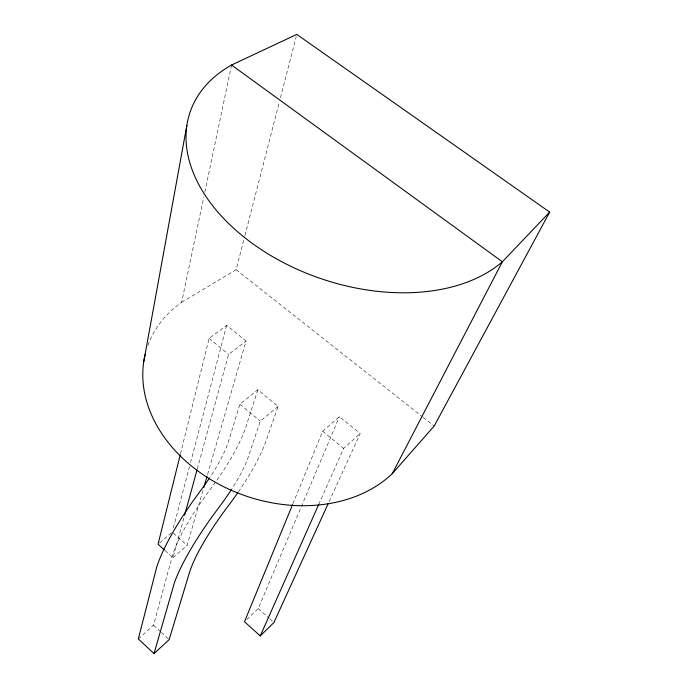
<?xml version="1.0" encoding="UTF-8"?>
<svg xmlns="http://www.w3.org/2000/svg" width="688" height="688" viewBox="0 0 688 688"><rect width="100%" height="100%" fill="white"/><g stroke="black" fill="none" stroke-linecap="round" stroke-linejoin="round"><path stroke-width="0.52" stroke-dasharray="3.44 2.58" d="M147.86 345.479A141.427 109.091 19 0 1 181.632 302.342L203.717 197.327M204.826 192.081L231.555 65.016M180.48 453.813L209.092 338.41L226.644 325.381L246.037 341.076L207.363 475.202M181.632 302.342L236.104 269.705L244.661 236.534M244.928 235.494L279.414 101.781M280.48 97.627L296.253 36.473M173.342 527.98L189.467 466.688M190.559 462.525L226.644 325.381M138.331 638.946L153.519 625.194L171.94 557.461A121.122 29.274 -49.6 0 1 208.172 492.221A129.808 38.115 -48.5 0 0 215.748 481.867M165.137 550.615L173.006 557.676L184.298 516.396M197.284 468.924L228.614 354.372L246.037 341.076M173.006 557.676L187.127 545.36L203.192 489.65M238.444 491.765A130.643 35.501 -48.6 0 0 265.938 441.111L278.115 406.393L257.837 389.743L239.863 404.2L228.081 442.831A101.609 29.773 -48.5 0 1 209.96 477.274M257.837 389.743L246.536 424.909A129.808 38.115 -48.5 0 1 216.961 480.155M278.115 406.393L260.288 421.159L247.517 459.274A102.263 27.726 -48.7 0 1 231.933 488.781M292.942 503.702L322.681 431.281L339.425 416.627L360.22 433.449L328.632 502.644M246.768 619.553L258.224 608.553L300.914 507.641M301.335 506.652L339.425 416.627M318.75 504.364L343.63 448.404L360.22 433.449M159.633 542.918L172.249 532.142L187.127 545.36M236.104 269.705L422.372 416.73M423.215 417.392L434.171 426.044M209.092 338.41L228.614 354.372M322.681 431.281L343.63 448.404M239.863 404.2L260.288 421.159M258.224 608.553L269.214 618.323M269.997 619.019L272.353 621.109M153.519 625.194L160.553 631.696M161.336 632.418L169.145 639.634"/><path stroke-width="1.03" d="M143.801 361.389L186.852 125.397M180.222 454.854L158.051 544.26L164.346 549.91M184.582 515.364L197 469.956M209.436 478.065A101.609 29.773 -48.5 0 1 202.745 487.68L192.786 501.354A144.213 34.925 -49.6 0 0 156.701 567.161L138.331 638.946L154.035 653.6L174.305 583.08A144.979 32.456 -49.7 0 1 211.414 517.625L221.502 503.926A102.263 27.726 -48.7 0 0 231.426 489.564M203.786 487.586L207.062 476.234M292.538 504.691L244.472 621.754L260.27 635.918L273.927 622.511L328.193 503.616M260.27 635.918L318.75 504.364M145.202 354.294A141.427 109.091 19 0 0 225.621 487.672A141.427 109.091 19 0 0 392.263 473.654L502.36 261.775L549.669 212.11L296.786 34.4L231.555 65.016A177.736 115.429 18.8 0 0 252.29 243.397A177.736 115.429 18.8 0 0 502.36 261.775L231.555 65.016M549.669 212.11L434.171 426.044L392.263 473.654M154.035 653.6L169.145 639.634L189.32 573.044A121.759 27.202 -49.7 0 1 226.55 508.14A130.643 35.501 -48.6 0 0 237.85 492.617"/></g></svg>
